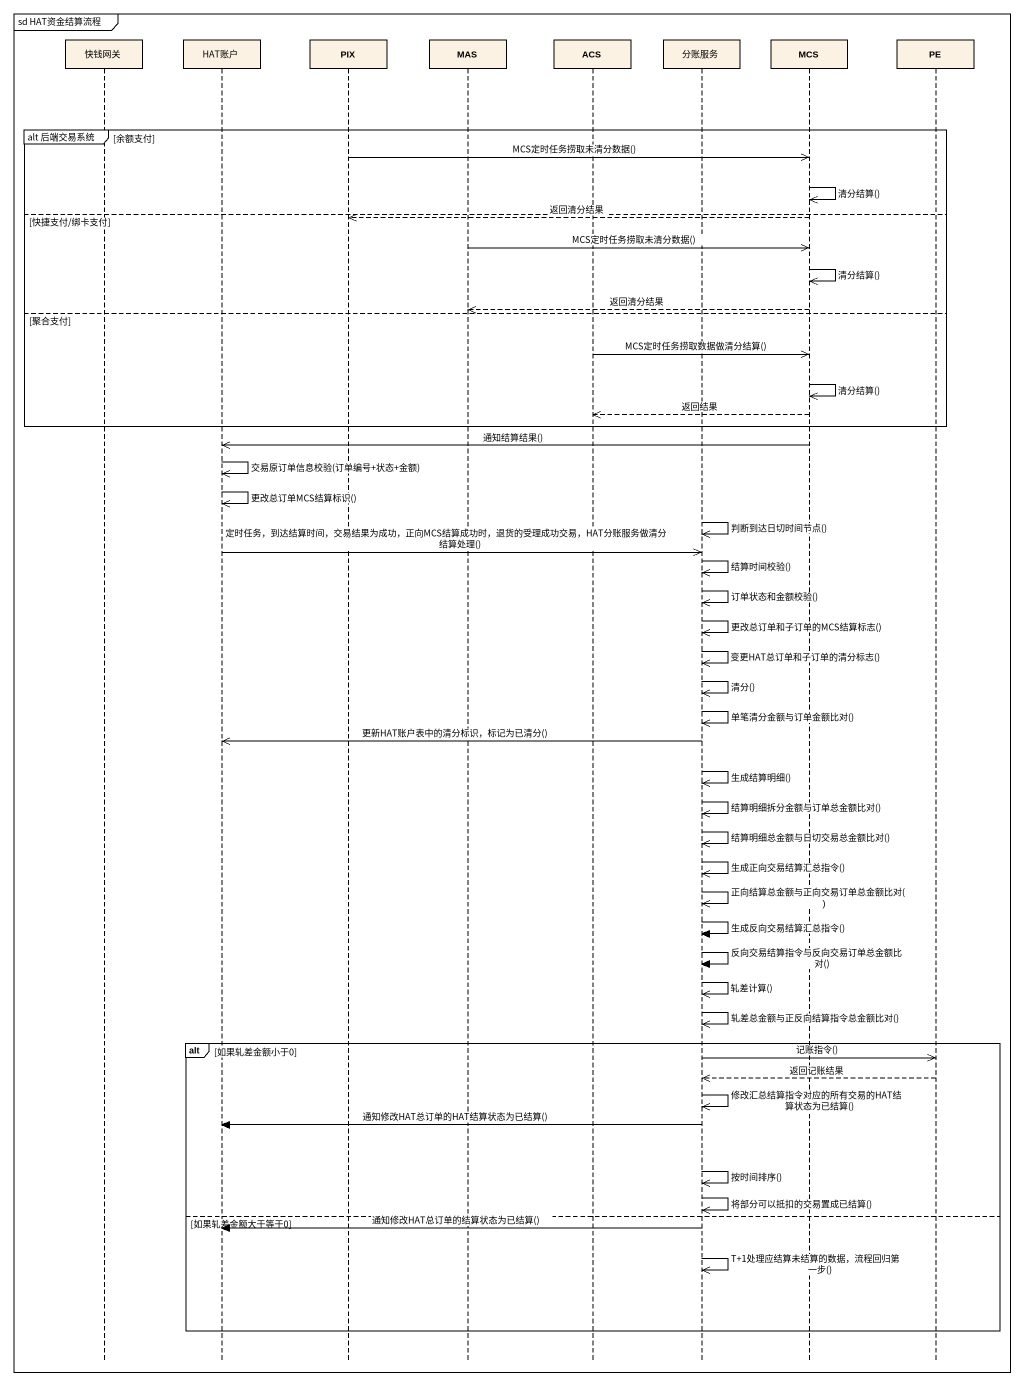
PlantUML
@startuml
mainframe sd HAT资金结算流程
hide footbox
participant 快钱网关
participant HAT账户
participant PIX
participant MAS
participant ACS
participant 分账服务
participant MCS
participant PE

group alt 后端交易系统 [余额支付]
  PIX ->> MCS : MCS定时任务捞取未清分数据()
  MCS ->> MCS : 清分结算()
else 快捷支付/绑卡支付
  MCS -->> PIX : 返回清分结果
  MAS ->> MCS : MCS定时任务捞取未清分数据()
  MCS ->> MCS : 清分结算()
  MCS -->> MAS : 返回清分结果
else 聚合支付
  ACS ->> MCS : MCS定时任务捞取数据做清分结算()
  MCS ->> MCS : 清分结算()
  MCS -->> ACS : 返回结果
end
MCS ->> HAT账户 : 通知结算结果()
HAT账户 ->> HAT账户 : 交易原订单信息校验(订单编号+状态+金额)
HAT账户 ->> HAT账户 : 更改总订单MCS结算标识()
分账服务 ->> 分账服务 : 判断到达日切时间节点()
HAT账户 ->> 分账服务 : 定时任务，到达结算时间，交易结果为成功，正向MCS结算成功时，退货的受理成功交易，HAT分账服务做清分结算处理()
分账服务 ->> 分账服务 : 结算时间校验()
分账服务 ->> 分账服务 : 订单状态和金额校验()
分账服务 ->> 分账服务 : 更改总订单和子订单的MCS结算标志()
分账服务 ->> 分账服务 : 变更HAT总订单和子订单的清分标志()
分账服务 ->> 分账服务 : 清分()
分账服务 ->> 分账服务 : 单笔清分金额与订单金额比对()
分账服务 ->> HAT账户 : 更新HAT账户表中的清分标识，标记为已清分()
分账服务 ->> 分账服务 : 生成结算明细()
分账服务 ->> 分账服务 : 结算明细拆分金额与订单总金额比对()
分账服务 ->> 分账服务 : 结算明细总金额与日切交易总金额比对()
分账服务 ->> 分账服务 : 生成正向交易结算汇总指令()
分账服务 ->> 分账服务 : 正向结算总金额与正向交易订单总金额比对()
分账服务 -> 分账服务 : 生成反向交易结算汇总指令()
分账服务 -> 分账服务 : 反向交易结算指令与反向交易订单总金额比对()
分账服务 ->> 分账服务 : 轧差计算()
分账服务 ->> 分账服务 : 轧差总金额与正反向结算指令总金额比对()
alt 如果轧差金额小于0
  分账服务 ->> PE : 记账指令()
  PE -->> 分账服务 : 返回记账结果
  分账服务 ->> 分账服务 : 修改汇总结算指令对应的所有交易的HAT结算状态为已结算()
  分账服务 -> HAT账户 : 通知修改HAT总订单的HAT结算状态为已结算()
  分账服务 ->> 分账服务 : 按时间排序()
  分账服务 ->> 分账服务 : 将部分可以抵扣的交易置成已结算()
else 如果轧差金额大于等于0
  分账服务 -> HAT账户 : 通知修改HAT总订单的结算状态为已结算()
  分账服务 ->> 分账服务 : T+1处理应结算未结算的数据，流程回归第一步()
end
@enduml
